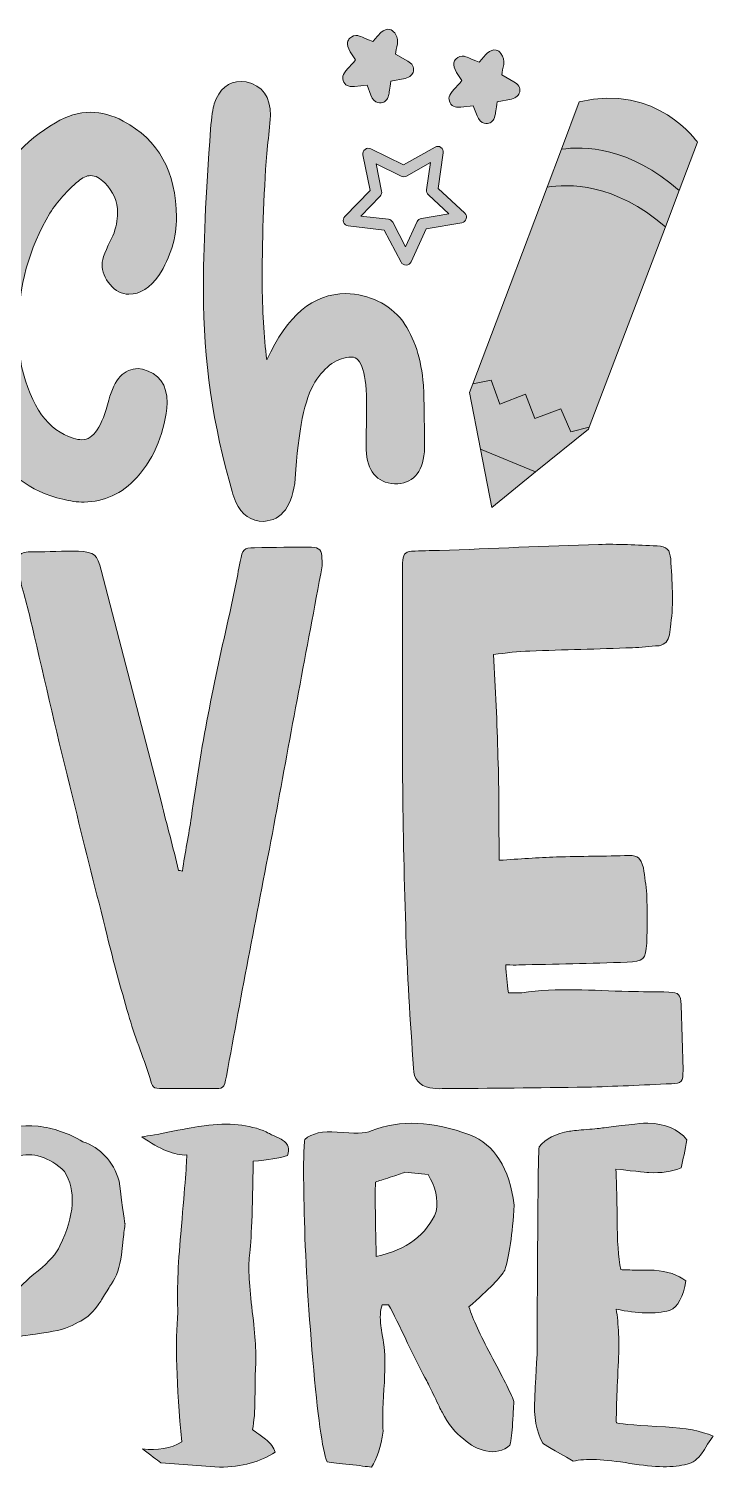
# Model space of a CAD drawing. Header units: inches. Extents: x 45 to 569, y -630 to -116.
# Drawn here: x 325 to 569, y -630 to -116 of the extents above; entities that cross this region are included whole.
import ezdxf

# ---------------------------------------------------------------- set-up
doc = ezdxf.new("R2010")
doc.units = ezdxf.units.IN
doc.header["$MEASUREMENT"] = 0
doc.layers.add('Layer 1', color=7, linetype='Continuous')

# ---------------------------------------------------------------- blocks, each defined once
blk = doc.blocks.new('block 3')
at = {"layer": 'Layer 1', "true_color": 0x231f20}
h = blk.add_hatch(color=250, dxfattribs=at)
h.dxf.hatch_style = 2
edge = h.paths.add_edge_path()
edge.add_spline(control_points=[(455.17, -278.16), (448.78, -277.64), (445.4, -273.57), (445.03, -265.96), (445.03, -265.96), (445.22, -250.6), (445.22, -250.6), (445.22, -238.79), (443.43, -232.89), (439.87, -232.89), (434.83, -233.02), (430.47, -236), (426.78, -241.84), (423.09, -247.68), (420.76, -259.13), (419.77, -276.19), (418.79, -286.03), (415.04, -291.15), (408.53, -291.54), (403.98, -291.54), (400.66, -289.25), (398.57, -284.65), (397.95, -283.47), (397.53, -282.23), (397.28, -280.92), (390.4, -257.56), (386.96, -233.81), (386.96, -209.66), (386.96, -194.04), (387.81, -174.69), (389.54, -151.59), (389.91, -147), (390.33, -143.98), (390.83, -142.54), (392.67, -137.16), (395.87, -134.46), (400.42, -134.46), (400.42, -134.46), (402.26, -134.66), (402.26, -134.66), (408.03, -135.98), (410.92, -139.98), (410.92, -146.67), (410.68, -150.34), (410.31, -153.95), (409.82, -157.5), (408.59, -172.19), (407.97, -188.2), (407.97, -205.52), (407.97, -216.15), (408.53, -225.6), (409.63, -233.87), (416.76, -218.12), (426.16, -210.25), (437.84, -210.25), (446.32, -210.51), (453.08, -213.79), (458.12, -220.09), (462.3, -226), (464.76, -233.61), (465.5, -242.92), (465.74, -247.65), (465.87, -255.59), (465.87, -266.74), (465.13, -274.35), (461.56, -278.16), (455.17, -278.16)], knot_values=[0, 0, 0, 0, 1, 1, 1, 2, 2, 2, 3, 3, 3, 4, 4, 4, 5, 5, 5, 6, 6, 6, 7, 7, 7, 8, 8, 8, 9, 9, 9, 10, 10, 10, 11, 11, 11, 12, 12, 12, 13, 13, 13, 14, 14, 14, 15, 15, 15, 16, 16, 16, 17, 17, 17, 18, 18, 18, 19, 19, 19, 20, 20, 20, 21, 21, 21, 22, 22, 22, 22], degree=3, periodic=1)
h = blk.add_hatch(color=250, dxfattribs=at)
h.dxf.hatch_style = 2
edge = h.paths.add_edge_path()
edge.add_spline(control_points=[(344.37, -284.65), (341.91, -284.65), (339.39, -284.33), (336.81, -283.67), (325.13, -280.92), (316.09, -274.09), (309.71, -263.2), (302.94, -250.87), (299.57, -236.95), (299.57, -221.47), (300.67, -186.04), (312.22, -161.96), (334.23, -149.23), (338.28, -146.74), (342.46, -145.49), (346.76, -145.49), (350.57, -145.49), (354.44, -146.54), (358.38, -148.64), (370.92, -155.33), (377.24, -166.75), (377.37, -182.89), (377.37, -190.24), (375.28, -197.19), (371.1, -203.75), (367.9, -208.22), (364.34, -210.45), (360.41, -210.45), (357.83, -210.45), (355.58, -209.3), (353.68, -207), (351.77, -204.71), (350.82, -202.31), (350.82, -199.82), (350.82, -197.85), (352.11, -194.44), (354.69, -189.58), (355.8, -186.7), (356.35, -184), (356.35, -181.51), (356.35, -177.31), (354.81, -173.7), (351.74, -170.68), (350.14, -168.98), (348.48, -168.12), (346.76, -168.12), (345.29, -168.12), (343.81, -168.78), (342.34, -170.09), (338.4, -173.38), (335.02, -177.18), (332.2, -181.51), (324.7, -194.24), (320.95, -207.76), (320.95, -222.06), (320.95, -226.78), (321.32, -231.51), (322.06, -236.23), (325.5, -250.67), (331.64, -259.2), (340.49, -261.82), (341.6, -262.21), (342.64, -262.41), (343.63, -262.41), (347.68, -262.41), (350.88, -257.69), (353.22, -248.24), (355.18, -240.76), (358.68, -237.02), (363.72, -237.02), (363.72, -237.02), (365.2, -237.22), (365.2, -237.22), (371.1, -238.66), (374.05, -242.66), (374.05, -249.22), (373.31, -259.46), (369.75, -268.32), (363.36, -275.8), (357.83, -281.7), (351.49, -284.65), (344.37, -284.65)], knot_values=[0, 0, 0, 0, 1, 1, 1, 2, 2, 2, 3, 3, 3, 4, 4, 4, 5, 5, 5, 6, 6, 6, 7, 7, 7, 8, 8, 8, 9, 9, 9, 10, 10, 10, 11, 11, 11, 12, 12, 12, 13, 13, 13, 14, 14, 14, 15, 15, 15, 16, 16, 16, 17, 17, 17, 18, 18, 18, 19, 19, 19, 20, 20, 20, 21, 21, 21, 22, 22, 22, 23, 23, 23, 24, 24, 24, 25, 25, 25, 26, 26, 26, 27, 27, 27, 27], degree=3, periodic=1)
at = {"layer": 'Layer 1', "lineweight": 0}
for points, knots in [([(455.17, -278.16), (448.78, -277.64), (445.4, -273.57), (445.03, -265.96), (445.03, -265.96), (445.22, -250.6), (445.22, -250.6), (445.22, -238.79), (443.43, -232.89), (439.87, -232.89), (434.83, -233.02), (430.47, -236), (426.78, -241.84), (423.09, -247.68), (420.76, -259.13), (419.77, -276.19), (418.79, -286.03), (415.04, -291.15), (408.53, -291.54), (403.98, -291.54), (400.66, -289.25), (398.57, -284.65), (397.95, -283.47), (397.53, -282.23), (397.28, -280.92), (390.4, -257.56), (386.96, -233.81), (386.96, -209.66), (386.96, -194.04), (387.81, -174.69), (389.54, -151.59), (389.91, -147), (390.33, -143.98), (390.83, -142.54), (392.67, -137.16), (395.87, -134.46), (400.42, -134.46), (400.42, -134.46), (402.26, -134.66), (402.26, -134.66), (408.03, -135.98), (410.92, -139.98), (410.92, -146.67), (410.68, -150.34), (410.31, -153.95), (409.82, -157.5), (408.59, -172.19), (407.97, -188.2), (407.97, -205.52), (407.97, -216.15), (408.53, -225.6), (409.63, -233.87), (416.76, -218.12), (426.16, -210.25), (437.84, -210.25), (446.32, -210.51), (453.08, -213.79), (458.12, -220.09), (462.3, -226), (464.76, -233.61), (465.5, -242.92), (465.74, -247.65), (465.87, -255.59), (465.87, -266.74), (465.13, -274.35), (461.56, -278.16), (455.17, -278.16)], [0, 0, 0, 0, 1, 1, 1, 2, 2, 2, 3, 3, 3, 4, 4, 4, 5, 5, 5, 6, 6, 6, 7, 7, 7, 8, 8, 8, 9, 9, 9, 10, 10, 10, 11, 11, 11, 12, 12, 12, 13, 13, 13, 14, 14, 14, 15, 15, 15, 16, 16, 16, 17, 17, 17, 18, 18, 18, 19, 19, 19, 20, 20, 20, 21, 21, 21, 22, 22, 22, 22]), ([(344.37, -284.65), (341.91, -284.65), (339.39, -284.33), (336.81, -283.67), (325.13, -280.92), (316.09, -274.09), (309.71, -263.2), (302.94, -250.87), (299.57, -236.95), (299.57, -221.47), (300.67, -186.04), (312.22, -161.96), (334.23, -149.23), (338.28, -146.74), (342.46, -145.49), (346.76, -145.49), (350.57, -145.49), (354.44, -146.54), (358.38, -148.64), (370.92, -155.33), (377.24, -166.75), (377.37, -182.89), (377.37, -190.24), (375.28, -197.19), (371.1, -203.75), (367.9, -208.22), (364.34, -210.45), (360.41, -210.45), (357.83, -210.45), (355.58, -209.3), (353.68, -207), (351.77, -204.71), (350.82, -202.31), (350.82, -199.82), (350.82, -197.85), (352.11, -194.44), (354.69, -189.58), (355.8, -186.7), (356.35, -184), (356.35, -181.51), (356.35, -177.31), (354.81, -173.7), (351.74, -170.68), (350.14, -168.98), (348.48, -168.12), (346.76, -168.12), (345.29, -168.12), (343.81, -168.78), (342.34, -170.09), (338.4, -173.38), (335.02, -177.18), (332.2, -181.51), (324.7, -194.24), (320.95, -207.76), (320.95, -222.06), (320.95, -226.78), (321.32, -231.51), (322.06, -236.23), (325.5, -250.67), (331.64, -259.2), (340.49, -261.82), (341.6, -262.21), (342.64, -262.41), (343.63, -262.41), (347.68, -262.41), (350.88, -257.69), (353.22, -248.24), (355.18, -240.76), (358.68, -237.02), (363.72, -237.02), (363.72, -237.02), (365.2, -237.22), (365.2, -237.22), (371.1, -238.66), (374.05, -242.66), (374.05, -249.22), (373.31, -259.46), (369.75, -268.32), (363.36, -275.8), (357.83, -281.7), (351.49, -284.65), (344.37, -284.65)], [0, 0, 0, 0, 1, 1, 1, 2, 2, 2, 3, 3, 3, 4, 4, 4, 5, 5, 5, 6, 6, 6, 7, 7, 7, 8, 8, 8, 9, 9, 9, 10, 10, 10, 11, 11, 11, 12, 12, 12, 13, 13, 13, 14, 14, 14, 15, 15, 15, 16, 16, 16, 17, 17, 17, 18, 18, 18, 19, 19, 19, 20, 20, 20, 21, 21, 21, 22, 22, 22, 23, 23, 23, 24, 24, 24, 25, 25, 25, 26, 26, 26, 27, 27, 27, 27])]:
    blk.add_open_spline(points, degree=3, knots=knots, dxfattribs=at)
blk = doc.blocks.new('block 4')
at = {"layer": 'Layer 1', "true_color": 0x00a550}
h = blk.add_hatch(color=114, dxfattribs=at)
h.dxf.hatch_style = 2
edge = h.paths.add_edge_path()
edge.add_spline(control_points=[(359.04, -542.29), (358.84, -543.58), (358.57, -545.44), (358.36, -547.8), (358.36, -547.8), (357.74, -553.38), (357.74, -553.38), (357.13, -557.75), (355.96, -561.26), (354.19, -563.76), (353.84, -564.19), (353.02, -565.48), (351.72, -567.7), (350.7, -569.35), (349.88, -570.63), (349.12, -571.64), (347, -574.5), (344.74, -576.43), (342.28, -577.43), (339.68, -579.08), (336.19, -580.3), (331.74, -580.94), (324.56, -582.01), (320.93, -582.59), (320.73, -582.59), (321.75, -596.33), (321, -610.36), (318.61, -624.75), (309.23, -629.11), (301.16, -630.26), (294.52, -628.11), (294.66, -625.75), (293.77, -622.74), (291.92, -619.09), (291.92, -619.09), (291.79, -590.53), (291.79, -590.53), (292.2, -567.91), (293.02, -544.29), (294.32, -519.67), (294.39, -517.59), (295.34, -515.59), (297.06, -513.59), (297.06, -513.59), (299.52, -511.08), (299.52, -511.08), (299.52, -511.08), (301.98, -508.72), (301.98, -508.72), (301.98, -508.72), (311.7, -510.72), (311.7, -510.72), (316.55, -507.93), (321.96, -506.86), (327.98, -507.5), (333.39, -508.07), (338.72, -509.93), (343.92, -513.01), (350.29, -515.16), (354.67, -519.81), (356.92, -527.04), (358.22, -537.49), (358.98, -542.58), (359.04, -542.29)], knot_values=[0, 0, 0, 0, 1, 1, 1, 2, 2, 2, 3, 3, 3, 4, 4, 4, 5, 5, 5, 6, 6, 6, 7, 7, 7, 8, 8, 8, 9, 9, 9, 10, 10, 10, 11, 11, 11, 12, 12, 12, 13, 13, 13, 14, 14, 14, 15, 15, 15, 16, 16, 16, 17, 17, 17, 18, 18, 18, 19, 19, 19, 20, 20, 20, 21, 21, 21, 21], degree=3, periodic=1)
edge = h.paths.add_edge_path()
edge.add_spline(control_points=[(337.42, -523.61), (331.95, -518.38), (326.2, -516.59), (320.25, -518.24), (319.16, -524.18), (318.81, -532.34), (319.29, -542.65), (319.84, -554.6), (319.91, -562.76), (319.57, -567.13), (320.87, -565.27), (323.67, -562.55), (328.05, -559.04), (331.95, -555.89), (334.48, -552.95), (335.78, -550.23), (341.05, -539.28), (341.6, -530.41), (337.42, -523.61)], knot_values=[0, 0, 0, 0, 1, 1, 1, 2, 2, 2, 3, 3, 3, 4, 4, 4, 5, 5, 5, 6, 6, 6, 6], degree=3, periodic=1)
h = blk.add_hatch(color=114, dxfattribs=at)
h.dxf.hatch_style = 2
edge = h.paths.add_edge_path()
edge.add_spline(control_points=[(387.3, -507.29), (395.99, -506.14), (403.38, -506.86), (409.41, -509.51), (409.95, -509.86), (410.91, -510.29), (412.28, -510.94), (413.65, -511.58), (414.6, -512.08), (415.22, -512.44), (417.34, -513.8), (417.89, -515.66), (416.93, -517.95), (414.13, -518.88), (410.02, -519.53), (404.75, -519.96), (404.55, -537.35), (404.07, -548.59), (403.38, -553.67), (402.97, -558.11), (403.32, -564.76), (404.41, -573.57), (405.57, -582.44), (405.92, -589.1), (405.57, -593.54), (405.5, -594.61), (405.44, -598.33), (405.37, -604.71), (405.37, -609.21), (405.09, -612.87), (404.48, -615.73), (404.96, -616.16), (405.78, -616.73), (406.8, -617.45), (406.8, -617.45), (409.13, -619.16), (409.13, -619.16), (410.91, -620.6), (412.07, -622.17), (412.62, -623.82), (407.35, -627.32), (400.72, -629.11), (392.71, -629.19), (392.71, -629.19), (371.84, -627.61), (371.84, -627.61), (370.34, -626.54), (368.15, -624.89), (365.21, -622.67), (370.61, -623.39), (375.33, -622.53), (379.23, -620.17), (377.38, -599.62), (376.91, -584.23), (377.86, -574), (377.52, -566.77), (377.86, -557.39), (378.89, -545.87), (380.19, -531.05), (380.94, -521.67), (381.08, -517.74), (376.77, -517.95), (371.43, -515.8), (365, -511.22), (367.39, -510.94), (371.09, -510.29), (376.08, -509.29), (381.01, -508.29), (384.77, -507.64), (387.3, -507.29)], knot_values=[0, 0, 0, 0, 1, 1, 1, 2, 2, 2, 3, 3, 3, 4, 4, 4, 5, 5, 5, 6, 6, 6, 7, 7, 7, 8, 8, 8, 9, 9, 9, 10, 10, 10, 11, 11, 11, 12, 12, 12, 13, 13, 13, 14, 14, 14, 15, 15, 15, 16, 16, 16, 17, 17, 17, 18, 18, 18, 19, 19, 19, 20, 20, 20, 21, 21, 21, 22, 22, 22, 23, 23, 23, 23], degree=3, periodic=1)
h = blk.add_hatch(color=114, dxfattribs=at)
h.dxf.hatch_style = 2
edge = h.paths.add_edge_path()
edge.add_spline(control_points=[(497.87, -535.63), (497.26, -546.15), (496.1, -553.88), (494.52, -558.82), (493.22, -561.26), (488.98, -565.62), (481.73, -571.99), (483.16, -576.36), (485.76, -582.01), (489.53, -589.03), (493.7, -596.83), (496.51, -602.42), (497.81, -605.71), (497.74, -606.64), (497.53, -609.21), (497.33, -613.58), (497.19, -616.8), (496.85, -619.38), (496.37, -621.31), (493.97, -623.39), (491.17, -624.1), (487.82, -623.39), (485.01, -622.82), (482.27, -621.38), (479.74, -619.09), (476.94, -617.02), (474.41, -613.87), (472.15, -609.57), (471.6, -608.57), (470.71, -606.71), (469.41, -603.99), (468.32, -601.63), (467.43, -599.77), (466.67, -598.41), (465.03, -595.47), (462.77, -590.96), (459.83, -584.88), (457.03, -578.79), (454.77, -574.21), (453.06, -571.28), (453.06, -571.28), (450.8, -571.28), (450.8, -571.28), (450.05, -573.28), (449.91, -575.79), (450.32, -578.72), (450.39, -579.51), (450.6, -580.73), (450.94, -582.52), (451.21, -584.16), (451.42, -585.38), (451.49, -586.31), (451.83, -589.82), (451.83, -594.83), (451.42, -601.34), (450.94, -608.28), (450.87, -613.29), (451.08, -616.37), (450.25, -622.03), (448.89, -626.32), (446.97, -629.19), (445.26, -628.97), (442.66, -628.61), (439.03, -628.25), (435.54, -627.9), (432.94, -627.61), (431.1, -627.32), (429.39, -622.89), (427.74, -610.79), (426.03, -590.96), (424.32, -571.13), (423.3, -553.67), (422.95, -538.5), (422.61, -523.32), (422.68, -514.59), (423.16, -512.23), (425.69, -509.93), (429.59, -509.08), (434.72, -509.58), (440.67, -510.15), (444.78, -510.01), (446.9, -509.15), (457.1, -505.07), (468.8, -505.57), (482.07, -510.58), (490.9, -514.01), (496.16, -522.39), (497.87, -535.63)], knot_values=[0, 0, 0, 0, 1, 1, 1, 2, 2, 2, 3, 3, 3, 4, 4, 4, 5, 5, 5, 6, 6, 6, 7, 7, 7, 8, 8, 8, 9, 9, 9, 10, 10, 10, 11, 11, 11, 12, 12, 12, 13, 13, 13, 14, 14, 14, 15, 15, 15, 16, 16, 16, 17, 17, 17, 18, 18, 18, 19, 19, 19, 20, 20, 20, 21, 21, 21, 22, 22, 22, 23, 23, 23, 24, 24, 24, 25, 25, 25, 26, 26, 26, 27, 27, 27, 28, 28, 28, 29, 29, 29, 29], degree=3, periodic=1)
edge = h.paths.add_edge_path()
edge.add_spline(control_points=[(470.1, -537.92), (470.78, -533.41), (469.82, -528.97), (467.15, -524.75), (467.15, -524.75), (458.88, -523.89), (458.88, -523.89), (457.64, -524.39), (455.93, -524.97), (453.67, -525.68), (451.14, -526.47), (449.43, -527.04), (448.41, -527.4), (448.2, -530.33), (448.27, -539.21), (448.68, -554.03), (459.63, -551.52), (466.74, -546.15), (470.1, -537.92)], knot_values=[0, 0, 0, 0, 1, 1, 1, 2, 2, 2, 3, 3, 3, 4, 4, 4, 5, 5, 5, 6, 6, 6, 6], degree=3, periodic=1)
h = blk.add_hatch(color=114, dxfattribs=at)
h.dxf.hatch_style = 2
edge = h.paths.add_edge_path()
edge.add_spline(control_points=[(523.81, -508.65), (526.62, -508.43), (528.67, -508.22), (529.97, -508), (539.34, -506.86), (544.61, -506.28), (545.64, -506.36), (551.66, -506.5), (556.31, -508.5), (559.53, -512.3), (558.84, -516.09), (558.16, -519.38), (557.47, -522.32), (554.26, -523.68), (550.42, -524.25), (545.91, -524.04), (545.98, -524.04), (542.01, -523.61), (534.14, -522.82), (534.42, -525.75), (534.55, -531.7), (534.62, -540.79), (534.62, -548.23), (535.03, -554.17), (535.92, -558.68), (537.29, -558.75), (539.27, -558.82), (541.8, -558.82), (544.61, -558.82), (546.66, -558.82), (547.83, -558.89), (552.61, -559.18), (556.38, -560.47), (559.11, -562.69), (558.29, -568.42), (556.38, -571.92), (553.37, -573.21), (548.3, -574.57), (541.94, -574.43), (534.28, -572.78), (535.17, -577.86), (535.44, -584.59), (535.03, -592.97), (534.48, -603.78), (534.28, -610.58), (534.35, -613.37), (536.74, -613.87), (542.62, -614.3), (551.86, -614.8), (559.05, -615.16), (564.72, -616.3), (568.9, -618.09), (568.42, -618.74), (567.74, -619.74), (566.91, -621.03), (566.03, -622.53), (565.34, -623.53), (565, -624.03), (563.36, -626.32), (561.58, -627.68), (559.59, -628.11), (554.94, -629.4), (548.17, -629.33), (539.2, -627.83), (530.04, -626.32), (523.26, -626.04), (518.95, -627.04), (512.04, -623.1), (508.42, -621.03), (508.07, -620.67), (505.82, -616.59), (504.86, -611.22), (505.2, -604.56), (505.82, -593.47), (506.09, -587.96), (506.09, -587.88), (506.23, -542.29), (506.43, -517.88), (506.77, -514.8), (509.17, -511.87), (512.73, -510.08), (517.58, -509.29), (518.88, -509.08), (521, -508.86), (523.81, -508.65)], knot_values=[0, 0, 0, 0, 1, 1, 1, 2, 2, 2, 3, 3, 3, 4, 4, 4, 5, 5, 5, 6, 6, 6, 7, 7, 7, 8, 8, 8, 9, 9, 9, 10, 10, 10, 11, 11, 11, 12, 12, 12, 13, 13, 13, 14, 14, 14, 15, 15, 15, 16, 16, 16, 17, 17, 17, 18, 18, 18, 19, 19, 19, 20, 20, 20, 21, 21, 21, 22, 22, 22, 23, 23, 23, 24, 24, 24, 25, 25, 25, 26, 26, 26, 27, 27, 27, 28, 28, 28, 28], degree=3, periodic=1)
at = {"layer": 'Layer 1', "lineweight": 0}
for points, knots in [([(359.04, -542.29), (358.84, -543.58), (358.57, -545.44), (358.36, -547.8), (358.36, -547.8), (357.74, -553.38), (357.74, -553.38), (357.13, -557.75), (355.96, -561.26), (354.19, -563.76), (353.84, -564.19), (353.02, -565.48), (351.72, -567.7), (350.7, -569.35), (349.88, -570.63), (349.12, -571.64), (347, -574.5), (344.74, -576.43), (342.28, -577.43), (339.68, -579.08), (336.19, -580.3), (331.74, -580.94), (324.56, -582.01), (320.93, -582.59), (320.73, -582.59), (321.75, -596.33), (321, -610.36), (318.61, -624.75), (309.23, -629.11), (301.16, -630.26), (294.52, -628.11), (294.66, -625.75), (293.77, -622.74), (291.92, -619.09), (291.92, -619.09), (291.79, -590.53), (291.79, -590.53), (292.2, -567.91), (293.02, -544.29), (294.32, -519.67), (294.39, -517.59), (295.34, -515.59), (297.06, -513.59), (297.06, -513.59), (299.52, -511.08), (299.52, -511.08), (299.52, -511.08), (301.98, -508.72), (301.98, -508.72), (301.98, -508.72), (311.7, -510.72), (311.7, -510.72), (316.55, -507.93), (321.96, -506.86), (327.98, -507.5), (333.39, -508.07), (338.72, -509.93), (343.92, -513.01), (350.29, -515.16), (354.67, -519.81), (356.92, -527.04), (358.22, -537.49), (358.98, -542.58), (359.04, -542.29)], [0, 0, 0, 0, 1, 1, 1, 2, 2, 2, 3, 3, 3, 4, 4, 4, 5, 5, 5, 6, 6, 6, 7, 7, 7, 8, 8, 8, 9, 9, 9, 10, 10, 10, 11, 11, 11, 12, 12, 12, 13, 13, 13, 14, 14, 14, 15, 15, 15, 16, 16, 16, 17, 17, 17, 18, 18, 18, 19, 19, 19, 20, 20, 20, 21, 21, 21, 21]), ([(387.3, -507.29), (395.99, -506.14), (403.38, -506.86), (409.41, -509.51), (409.95, -509.86), (410.91, -510.29), (412.28, -510.94), (413.65, -511.58), (414.6, -512.08), (415.22, -512.44), (417.34, -513.8), (417.89, -515.66), (416.93, -517.95), (414.13, -518.88), (410.02, -519.53), (404.75, -519.96), (404.55, -537.35), (404.07, -548.59), (403.38, -553.67), (402.97, -558.11), (403.32, -564.76), (404.41, -573.57), (405.57, -582.44), (405.92, -589.1), (405.57, -593.54), (405.5, -594.61), (405.44, -598.33), (405.37, -604.71), (405.37, -609.21), (405.09, -612.87), (404.48, -615.73), (404.96, -616.16), (405.78, -616.73), (406.8, -617.45), (406.8, -617.45), (409.13, -619.16), (409.13, -619.16), (410.91, -620.6), (412.07, -622.17), (412.62, -623.82), (407.35, -627.32), (400.72, -629.11), (392.71, -629.19), (392.71, -629.19), (371.84, -627.61), (371.84, -627.61), (370.34, -626.54), (368.15, -624.89), (365.21, -622.67), (370.61, -623.39), (375.33, -622.53), (379.23, -620.17), (377.38, -599.62), (376.91, -584.23), (377.86, -574), (377.52, -566.77), (377.86, -557.39), (378.89, -545.87), (380.19, -531.05), (380.94, -521.67), (381.08, -517.74), (376.77, -517.95), (371.43, -515.8), (365, -511.22), (367.39, -510.94), (371.09, -510.29), (376.08, -509.29), (381.01, -508.29), (384.77, -507.64), (387.3, -507.29)], [0, 0, 0, 0, 1, 1, 1, 2, 2, 2, 3, 3, 3, 4, 4, 4, 5, 5, 5, 6, 6, 6, 7, 7, 7, 8, 8, 8, 9, 9, 9, 10, 10, 10, 11, 11, 11, 12, 12, 12, 13, 13, 13, 14, 14, 14, 15, 15, 15, 16, 16, 16, 17, 17, 17, 18, 18, 18, 19, 19, 19, 20, 20, 20, 21, 21, 21, 22, 22, 22, 23, 23, 23, 23]), ([(497.87, -535.63), (497.26, -546.15), (496.1, -553.88), (494.52, -558.82), (493.22, -561.26), (488.98, -565.62), (481.73, -571.99), (483.16, -576.36), (485.76, -582.01), (489.53, -589.03), (493.7, -596.83), (496.51, -602.42), (497.81, -605.71), (497.74, -606.64), (497.53, -609.21), (497.33, -613.58), (497.19, -616.8), (496.85, -619.38), (496.37, -621.31), (493.97, -623.39), (491.17, -624.1), (487.82, -623.39), (485.01, -622.82), (482.27, -621.38), (479.74, -619.09), (476.94, -617.02), (474.41, -613.87), (472.15, -609.57), (471.6, -608.57), (470.71, -606.71), (469.41, -603.99), (468.32, -601.63), (467.43, -599.77), (466.67, -598.41), (465.03, -595.47), (462.77, -590.96), (459.83, -584.88), (457.03, -578.79), (454.77, -574.21), (453.06, -571.28), (453.06, -571.28), (450.8, -571.28), (450.8, -571.28), (450.05, -573.28), (449.91, -575.79), (450.32, -578.72), (450.39, -579.51), (450.6, -580.73), (450.94, -582.52), (451.21, -584.16), (451.42, -585.38), (451.49, -586.31), (451.83, -589.82), (451.83, -594.83), (451.42, -601.34), (450.94, -608.28), (450.87, -613.29), (451.08, -616.37), (450.25, -622.03), (448.89, -626.32), (446.97, -629.19), (445.26, -628.97), (442.66, -628.61), (439.03, -628.25), (435.54, -627.9), (432.94, -627.61), (431.1, -627.32), (429.39, -622.89), (427.74, -610.79), (426.03, -590.96), (424.32, -571.13), (423.3, -553.67), (422.95, -538.5), (422.61, -523.32), (422.68, -514.59), (423.16, -512.23), (425.69, -509.93), (429.59, -509.08), (434.72, -509.58), (440.67, -510.15), (444.78, -510.01), (446.9, -509.15), (457.1, -505.07), (468.8, -505.57), (482.07, -510.58), (490.9, -514.01), (496.16, -522.39), (497.87, -535.63)], [0, 0, 0, 0, 1, 1, 1, 2, 2, 2, 3, 3, 3, 4, 4, 4, 5, 5, 5, 6, 6, 6, 7, 7, 7, 8, 8, 8, 9, 9, 9, 10, 10, 10, 11, 11, 11, 12, 12, 12, 13, 13, 13, 14, 14, 14, 15, 15, 15, 16, 16, 16, 17, 17, 17, 18, 18, 18, 19, 19, 19, 20, 20, 20, 21, 21, 21, 22, 22, 22, 23, 23, 23, 24, 24, 24, 25, 25, 25, 26, 26, 26, 27, 27, 27, 28, 28, 28, 29, 29, 29, 29]), ([(523.81, -508.65), (526.62, -508.43), (528.67, -508.22), (529.97, -508), (539.34, -506.86), (544.61, -506.28), (545.64, -506.36), (551.66, -506.5), (556.31, -508.5), (559.53, -512.3), (558.84, -516.09), (558.16, -519.38), (557.47, -522.32), (554.26, -523.68), (550.42, -524.25), (545.91, -524.04), (545.98, -524.04), (542.01, -523.61), (534.14, -522.82), (534.42, -525.75), (534.55, -531.7), (534.62, -540.79), (534.62, -548.23), (535.03, -554.17), (535.92, -558.68), (537.29, -558.75), (539.27, -558.82), (541.8, -558.82), (544.61, -558.82), (546.66, -558.82), (547.83, -558.89), (552.61, -559.18), (556.38, -560.47), (559.11, -562.69), (558.29, -568.42), (556.38, -571.92), (553.37, -573.21), (548.3, -574.57), (541.94, -574.43), (534.28, -572.78), (535.17, -577.86), (535.44, -584.59), (535.03, -592.97), (534.48, -603.78), (534.28, -610.58), (534.35, -613.37), (536.74, -613.87), (542.62, -614.3), (551.86, -614.8), (559.05, -615.16), (564.72, -616.3), (568.9, -618.09), (568.42, -618.74), (567.74, -619.74), (566.91, -621.03), (566.03, -622.53), (565.34, -623.53), (565, -624.03), (563.36, -626.32), (561.58, -627.68), (559.59, -628.11), (554.94, -629.4), (548.17, -629.33), (539.2, -627.83), (530.04, -626.32), (523.26, -626.04), (518.95, -627.04), (512.04, -623.1), (508.42, -621.03), (508.07, -620.67), (505.82, -616.59), (504.86, -611.22), (505.2, -604.56), (505.82, -593.47), (506.09, -587.96), (506.09, -587.88), (506.23, -542.29), (506.43, -517.88), (506.77, -514.8), (509.17, -511.87), (512.73, -510.08), (517.58, -509.29), (518.88, -509.08), (521, -508.86), (523.81, -508.65)], [0, 0, 0, 0, 1, 1, 1, 2, 2, 2, 3, 3, 3, 4, 4, 4, 5, 5, 5, 6, 6, 6, 7, 7, 7, 8, 8, 8, 9, 9, 9, 10, 10, 10, 11, 11, 11, 12, 12, 12, 13, 13, 13, 14, 14, 14, 15, 15, 15, 16, 16, 16, 17, 17, 17, 18, 18, 18, 19, 19, 19, 20, 20, 20, 21, 21, 21, 22, 22, 22, 23, 23, 23, 24, 24, 24, 25, 25, 25, 26, 26, 26, 27, 27, 27, 28, 28, 28, 28]), ([(337.42, -523.61), (331.95, -518.38), (326.2, -516.59), (320.25, -518.24), (319.16, -524.18), (318.81, -532.34), (319.29, -542.65), (319.84, -554.6), (319.91, -562.76), (319.57, -567.13), (320.87, -565.27), (323.67, -562.55), (328.05, -559.04), (331.95, -555.89), (334.48, -552.95), (335.78, -550.23), (341.05, -539.28), (341.6, -530.41), (337.42, -523.61)], [0, 0, 0, 0, 1, 1, 1, 2, 2, 2, 3, 3, 3, 4, 4, 4, 5, 5, 5, 6, 6, 6, 6]), ([(470.1, -537.92), (470.78, -533.41), (469.82, -528.97), (467.15, -524.75), (467.15, -524.75), (458.88, -523.89), (458.88, -523.89), (457.64, -524.39), (455.93, -524.97), (453.67, -525.68), (451.14, -526.47), (449.43, -527.04), (448.41, -527.4), (448.2, -530.33), (448.27, -539.21), (448.68, -554.03), (459.63, -551.52), (466.74, -546.15), (470.1, -537.92)], [0, 0, 0, 0, 1, 1, 1, 2, 2, 2, 3, 3, 3, 4, 4, 4, 5, 5, 5, 6, 6, 6, 6])]:
    blk.add_open_spline(points, degree=3, knots=knots, dxfattribs=at)
blk = doc.blocks.new('block 5')
at = {"layer": 'Layer 1', "true_color": 0xed1c24}
h = blk.add_hatch(color=240, dxfattribs=at)
h.dxf.hatch_style = 2
edge = h.paths.add_edge_path()
edge.add_spline(control_points=[(382.7, -397.02), (385.95, -372.53), (390.82, -348.29), (396.38, -324.29), (397.77, -317.98), (398.93, -312.16), (400.09, -305.86), (401.02, -301.5), (401.25, -301.01), (405.19, -301.01), (412.37, -300.77), (419.1, -300.77), (425.59, -300.77), (428.37, -300.77), (429.29, -301.98), (429.29, -304.89), (429.52, -306.59), (429.29, -308.28), (428.83, -310.22), (423.27, -340.29), (417.47, -370.35), (412.14, -400.17), (406.35, -429.99), (400.55, -459.82), (395.22, -489.64), (394.29, -494), (394.06, -494.25), (390.12, -494), (390.12, -494), (372.51, -494), (372.51, -494), (368.8, -494), (368.8, -493.76), (367.87, -490.12), (365.32, -482.37), (362.31, -475.09), (360.22, -467.57), (357.44, -458.12), (354.89, -448.67), (352.57, -439.45), (348.87, -423.94), (344.69, -408.66), (341.22, -393.63), (335.89, -373.02), (331.48, -352.9), (326.61, -332.29), (325.22, -326.23), (323.83, -320.41), (321.98, -314.1), (321.75, -312.65), (321.28, -310.95), (321.05, -309.25), (320.59, -303.43), (320.59, -302.22), (326.38, -302.47), (331.71, -302.47), (336.81, -301.98), (342.38, -302.22), (348.17, -302.47), (349.1, -303.43), (350.49, -309.01), (350.49, -309.01), (372.04, -391.93), (372.04, -391.93), (373.9, -399.93), (376.21, -407.93), (378.07, -416.18), (378.53, -416.18), (378.76, -416.18), (379.46, -416.42), (380.39, -409.87), (381.78, -403.33), (382.7, -397.02)], knot_values=[0, 0, 0, 0, 1, 1, 1, 2, 2, 2, 3, 3, 3, 4, 4, 4, 5, 5, 5, 6, 6, 6, 7, 7, 7, 8, 8, 8, 9, 9, 9, 10, 10, 10, 11, 11, 11, 12, 12, 12, 13, 13, 13, 14, 14, 14, 15, 15, 15, 16, 16, 16, 17, 17, 17, 18, 18, 18, 19, 19, 19, 20, 20, 20, 21, 21, 21, 22, 22, 22, 23, 23, 23, 24, 24, 24, 24], degree=3, periodic=1)
h = blk.add_hatch(color=240, dxfattribs=at)
h.dxf.hatch_style = 2
edge = h.paths.add_edge_path()
edge.add_spline(control_points=[(512.95, -411.33), (521.76, -411.09), (530.34, -411.09), (538.91, -410.84), (542.16, -410.84), (542.85, -411.57), (544.01, -415.21), (544.47, -418.36), (544.94, -421.51), (545.17, -424.66), (545.4, -430.48), (545.4, -436.3), (545.17, -442.12), (544.94, -447.94), (544.01, -448.67), (538.21, -448.91), (525.24, -449.39), (512.26, -449.63), (499.51, -449.88), (498.35, -450.12), (496.96, -449.88), (494.87, -449.88), (495.1, -453.51), (495.34, -456.18), (495.8, -459.82), (495.8, -459.82), (500.67, -459.82), (500.67, -459.82), (513.18, -457.88), (526.16, -459.09), (538.68, -459.33), (543.55, -459.57), (548.18, -459.33), (553.05, -459.57), (556.76, -459.82), (557.22, -460.3), (557.45, -464.18), (557.45, -464.18), (558.15, -487.46), (558.15, -487.46), (558.15, -491.58), (557.69, -492.3), (553.98, -492.3), (543.78, -492.79), (533.58, -493.28), (523.61, -493.52), (506.46, -493.76), (489.31, -494), (472.16, -494), (470.77, -494.25), (469.15, -494), (467.75, -493.76), (464.04, -493.03), (461.96, -490.61), (461.96, -486.73), (460.8, -469.76), (459.64, -453.03), (459.18, -436.06), (458.48, -417.39), (458.25, -398.48), (458.02, -379.81), (458.02, -379.81), (458.02, -313.13), (458.02, -313.13), (458.02, -310.71), (458.02, -308.53), (458.02, -306.35), (458.25, -303.43), (458.71, -302.47), (461.26, -302.22), (464.51, -301.98), (467.99, -301.98), (471.23, -301.98), (490.01, -301.25), (509.01, -300.28), (528.02, -299.8), (534.74, -299.55), (541.69, -300.04), (548.88, -300.28), (552.36, -300.53), (553.51, -301.74), (553.74, -304.89), (554.21, -312.89), (554.9, -320.65), (553.74, -328.16), (553.74, -329.62), (553.51, -330.83), (553.28, -332.05), (552.82, -334.23), (551.89, -335.44), (549.57, -335.92), (546.33, -336.17), (543.08, -336.65), (540.07, -336.65), (527.79, -337.13), (515.5, -337.38), (503.45, -337.86), (499.27, -337.86), (495.1, -338.59), (490.47, -339.08), (491.16, -351.2), (491.86, -363.56), (492.09, -375.69), (492.56, -387.81), (492.32, -399.93), (492.56, -412.54), (499.74, -412.05), (506.46, -411.57), (512.95, -411.33)], knot_values=[0, 0, 0, 0, 1, 1, 1, 2, 2, 2, 3, 3, 3, 4, 4, 4, 5, 5, 5, 6, 6, 6, 7, 7, 7, 8, 8, 8, 9, 9, 9, 10, 10, 10, 11, 11, 11, 12, 12, 12, 13, 13, 13, 14, 14, 14, 15, 15, 15, 16, 16, 16, 17, 17, 17, 18, 18, 18, 19, 19, 19, 20, 20, 20, 21, 21, 21, 22, 22, 22, 23, 23, 23, 24, 24, 24, 25, 25, 25, 26, 26, 26, 27, 27, 27, 28, 28, 28, 29, 29, 29, 30, 30, 30, 31, 31, 31, 32, 32, 32, 33, 33, 33, 34, 34, 34, 35, 35, 35, 36, 36, 36, 36], degree=3, periodic=1)
at = {"layer": 'Layer 1', "lineweight": 0}
for points, knots in [([(382.7, -397.02), (385.95, -372.53), (390.82, -348.29), (396.38, -324.29), (397.77, -317.98), (398.93, -312.16), (400.09, -305.86), (401.02, -301.5), (401.25, -301.01), (405.19, -301.01), (412.37, -300.77), (419.1, -300.77), (425.59, -300.77), (428.37, -300.77), (429.29, -301.98), (429.29, -304.89), (429.52, -306.59), (429.29, -308.28), (428.83, -310.22), (423.27, -340.29), (417.47, -370.35), (412.14, -400.17), (406.35, -429.99), (400.55, -459.82), (395.22, -489.64), (394.29, -494), (394.06, -494.25), (390.12, -494), (390.12, -494), (372.51, -494), (372.51, -494), (368.8, -494), (368.8, -493.76), (367.87, -490.12), (365.32, -482.37), (362.31, -475.09), (360.22, -467.57), (357.44, -458.12), (354.89, -448.67), (352.57, -439.45), (348.87, -423.94), (344.69, -408.66), (341.22, -393.63), (335.89, -373.02), (331.48, -352.9), (326.61, -332.29), (325.22, -326.23), (323.83, -320.41), (321.98, -314.1), (321.75, -312.65), (321.28, -310.95), (321.05, -309.25), (320.59, -303.43), (320.59, -302.22), (326.38, -302.47), (331.71, -302.47), (336.81, -301.98), (342.38, -302.22), (348.17, -302.47), (349.1, -303.43), (350.49, -309.01), (350.49, -309.01), (372.04, -391.93), (372.04, -391.93), (373.9, -399.93), (376.21, -407.93), (378.07, -416.18), (378.53, -416.18), (378.76, -416.18), (379.46, -416.42), (380.39, -409.87), (381.78, -403.33), (382.7, -397.02)], [0, 0, 0, 0, 1, 1, 1, 2, 2, 2, 3, 3, 3, 4, 4, 4, 5, 5, 5, 6, 6, 6, 7, 7, 7, 8, 8, 8, 9, 9, 9, 10, 10, 10, 11, 11, 11, 12, 12, 12, 13, 13, 13, 14, 14, 14, 15, 15, 15, 16, 16, 16, 17, 17, 17, 18, 18, 18, 19, 19, 19, 20, 20, 20, 21, 21, 21, 22, 22, 22, 23, 23, 23, 24, 24, 24, 24]), ([(512.95, -411.33), (521.76, -411.09), (530.34, -411.09), (538.91, -410.84), (542.16, -410.84), (542.85, -411.57), (544.01, -415.21), (544.47, -418.36), (544.94, -421.51), (545.17, -424.66), (545.4, -430.48), (545.4, -436.3), (545.17, -442.12), (544.94, -447.94), (544.01, -448.67), (538.21, -448.91), (525.24, -449.39), (512.26, -449.63), (499.51, -449.88), (498.35, -450.12), (496.96, -449.88), (494.87, -449.88), (495.1, -453.51), (495.34, -456.18), (495.8, -459.82), (495.8, -459.82), (500.67, -459.82), (500.67, -459.82), (513.18, -457.88), (526.16, -459.09), (538.68, -459.33), (543.55, -459.57), (548.18, -459.33), (553.05, -459.57), (556.76, -459.82), (557.22, -460.3), (557.45, -464.18), (557.45, -464.18), (558.15, -487.46), (558.15, -487.46), (558.15, -491.58), (557.69, -492.3), (553.98, -492.3), (543.78, -492.79), (533.58, -493.28), (523.61, -493.52), (506.46, -493.76), (489.31, -494), (472.16, -494), (470.77, -494.25), (469.15, -494), (467.75, -493.76), (464.04, -493.03), (461.96, -490.61), (461.96, -486.73), (460.8, -469.76), (459.64, -453.03), (459.18, -436.06), (458.48, -417.39), (458.25, -398.48), (458.02, -379.81), (458.02, -379.81), (458.02, -313.13), (458.02, -313.13), (458.02, -310.71), (458.02, -308.53), (458.02, -306.35), (458.25, -303.43), (458.71, -302.47), (461.26, -302.22), (464.51, -301.98), (467.99, -301.98), (471.23, -301.98), (490.01, -301.25), (509.01, -300.28), (528.02, -299.8), (534.74, -299.55), (541.69, -300.04), (548.88, -300.28), (552.36, -300.53), (553.51, -301.74), (553.74, -304.89), (554.21, -312.89), (554.9, -320.65), (553.74, -328.16), (553.74, -329.62), (553.51, -330.83), (553.28, -332.05), (552.82, -334.23), (551.89, -335.44), (549.57, -335.92), (546.33, -336.17), (543.08, -336.65), (540.07, -336.65), (527.79, -337.13), (515.5, -337.38), (503.45, -337.86), (499.27, -337.86), (495.1, -338.59), (490.47, -339.08), (491.16, -351.2), (491.86, -363.56), (492.09, -375.69), (492.56, -387.81), (492.32, -399.93), (492.56, -412.54), (499.74, -412.05), (506.46, -411.57), (512.95, -411.33)], [0, 0, 0, 0, 1, 1, 1, 2, 2, 2, 3, 3, 3, 4, 4, 4, 5, 5, 5, 6, 6, 6, 7, 7, 7, 8, 8, 8, 9, 9, 9, 10, 10, 10, 11, 11, 11, 12, 12, 12, 13, 13, 13, 14, 14, 14, 15, 15, 15, 16, 16, 16, 17, 17, 17, 18, 18, 18, 19, 19, 19, 20, 20, 20, 21, 21, 21, 22, 22, 22, 23, 23, 23, 24, 24, 24, 25, 25, 25, 26, 26, 26, 27, 27, 27, 28, 28, 28, 29, 29, 29, 30, 30, 30, 31, 31, 31, 32, 32, 32, 33, 33, 33, 34, 34, 34, 35, 35, 35, 36, 36, 36, 36])]:
    blk.add_open_spline(points, degree=3, knots=knots, dxfattribs=at)
blk = doc.blocks.new('block 7')
at = {"layer": 'Layer 1', "true_color": 0xfff100}
h = blk.add_hatch(color=2, dxfattribs=at)
h.dxf.hatch_style = 2
edge = h.paths.add_edge_path()
edge.add_spline(control_points=[(538.55, -221.42), (538.55, -221.42), (551.85, -186.42), (551.85, -186.42), (533.79, -170.58), (516.93, -171.03), (509.62, -172.26), (509.62, -172.26), (496.4, -207.25), (496.4, -207.25), (496.4, -207.25), (483.09, -242.5), (483.09, -242.5), (483.09, -242.5), (489.66, -241.09), (489.66, -241.09), (489.66, -241.09), (492.78, -249.66), (492.78, -249.66), (492.78, -249.66), (501.9, -246.13), (501.9, -246.13), (501.9, -246.13), (505.23, -254.8), (505.23, -254.8), (505.23, -254.8), (514.57, -251.36), (514.57, -251.36), (514.57, -251.36), (518.1, -259.54), (518.1, -259.54), (518.1, -259.54), (524.67, -257.93), (524.67, -257.93), (524.67, -257.93), (538.55, -221.42), (538.55, -221.42)], knot_values=[0, 0, 0, 0, 1, 1, 1, 2, 2, 2, 3, 3, 3, 4, 4, 4, 5, 5, 5, 6, 6, 6, 7, 7, 7, 8, 8, 8, 9, 9, 9, 10, 10, 10, 11, 11, 11, 12, 12, 12, 12], degree=3, periodic=1)
at = {"layer": 'Layer 1', "true_color": 0xe4b27e}
h = blk.add_hatch(color=31, dxfattribs=at)
h.dxf.hatch_style = 2
h.paths.add_polyline_path([(518.1, -259.54), (514.57, -251.36), (505.23, -254.8), (501.9, -246.13), (492.78, -249.66), (489.66, -241.09), (483.09, -242.5), (481.92, -245.6), (485.83, -265.75), (505.54, -273.88), (524.4, -258.63), (524.67, -257.93)])
at = {"layer": 'Layer 1', "lineweight": 0}
blk.add_lwpolyline([(518.1, -259.54), (514.57, -251.36), (505.23, -254.8), (501.9, -246.13), (492.78, -249.66), (489.66, -241.09), (483.09, -242.5), (481.92, -245.6), (485.83, -265.75), (505.54, -273.88), (524.4, -258.63), (524.67, -257.93), (518.1, -259.54)], dxfattribs=at)
blk.add_open_spline([(538.55, -221.42), (538.55, -221.42), (551.85, -186.42), (551.85, -186.42), (533.79, -170.58), (516.93, -171.03), (509.62, -172.26), (509.62, -172.26), (496.4, -207.25), (496.4, -207.25), (496.4, -207.25), (483.09, -242.5), (483.09, -242.5), (483.09, -242.5), (489.66, -241.09), (489.66, -241.09), (489.66, -241.09), (492.78, -249.66), (492.78, -249.66), (492.78, -249.66), (501.9, -246.13), (501.9, -246.13), (501.9, -246.13), (505.23, -254.8), (505.23, -254.8), (505.23, -254.8), (514.57, -251.36), (514.57, -251.36), (514.57, -251.36), (518.1, -259.54), (518.1, -259.54), (518.1, -259.54), (524.67, -257.93), (524.67, -257.93), (524.67, -257.93), (538.55, -221.42), (538.55, -221.42)], degree=3, knots=[0, 0, 0, 0, 1, 1, 1, 2, 2, 2, 3, 3, 3, 4, 4, 4, 5, 5, 5, 6, 6, 6, 7, 7, 7, 8, 8, 8, 9, 9, 9, 10, 10, 10, 11, 11, 11, 12, 12, 12, 12], dxfattribs=at)
blk = doc.blocks.new('block 6')
at = {"layer": 'Layer 1', "true_color": 0xec008b}
h = blk.add_hatch(color=230, dxfattribs=at)
h.dxf.hatch_style = 2
edge = h.paths.add_edge_path()
edge.add_spline(control_points=[(556.77, -173.48), (556.77, -173.48), (563.33, -156.22), (563.33, -156.22), (563.33, -156.22), (548.76, -134.97), (521.11, -141.81), (521.11, -141.81), (514.73, -158.7), (514.73, -158.7), (522.5, -157.57), (539.11, -157.68), (556.77, -173.48)], knot_values=[0, 0, 0, 0, 1, 1, 1, 2, 2, 2, 3, 3, 3, 4, 4, 4, 4], degree=3, periodic=1)
at = {"layer": 'Layer 1', "true_color": 0xbbbdc0}
h = blk.add_hatch(color=9, dxfattribs=at)
h.dxf.hatch_style = 2
edge = h.paths.add_edge_path()
edge.add_spline(control_points=[(551.85, -186.42), (551.85, -186.42), (556.77, -173.48), (556.77, -173.48), (539.11, -157.68), (522.5, -157.57), (514.73, -158.7), (514.73, -158.7), (509.62, -172.26), (509.62, -172.26), (516.93, -171.03), (533.79, -170.58), (551.85, -186.42)], knot_values=[0, 0, 0, 0, 1, 1, 1, 2, 2, 2, 3, 3, 3, 4, 4, 4, 4], degree=3, periodic=1)
at = {"layer": 'Layer 1', "true_color": 0x231f20}
h = blk.add_hatch(color=250, dxfattribs=at)
h.dxf.hatch_style = 2
h.paths.add_polyline_path([(489.86, -286.56), (505.54, -273.88), (485.83, -265.75)])
at = {"layer": 'Layer 1', "lineweight": 0}
blk.add_lwpolyline([(489.86, -286.56), (505.54, -273.88), (485.83, -265.75), (489.86, -286.56)], dxfattribs=at)
for points in [[(556.77, -173.48), (556.77, -173.48), (563.33, -156.22), (563.33, -156.22), (563.33, -156.22), (548.76, -134.97), (521.11, -141.81), (521.11, -141.81), (514.73, -158.7), (514.73, -158.7), (522.5, -157.57), (539.11, -157.68), (556.77, -173.48)], [(551.85, -186.42), (551.85, -186.42), (556.77, -173.48), (556.77, -173.48), (539.11, -157.68), (522.5, -157.57), (514.73, -158.7), (514.73, -158.7), (509.62, -172.26), (509.62, -172.26), (516.93, -171.03), (533.79, -170.58), (551.85, -186.42)]]:
    blk.add_open_spline(points, degree=3, knots=[0, 0, 0, 0, 1, 1, 1, 2, 2, 2, 3, 3, 3, 4, 4, 4, 4], dxfattribs=at)
at = {"layer": 'Layer 1'}
blk.add_blockref('block 7', (0, 0), dxfattribs=at)

msp = doc.modelspace()

# ---------------------------------------------------------------- hatches: boundary and pattern name
at = {"layer": 'Layer 1', "true_color": 0xec008b}
h = msp.add_hatch(color=230, dxfattribs=at)
h.dxf.hatch_style = 2
edge = h.paths.add_edge_path()
edge.add_spline(control_points=[(438.43, -120.43), (438.53, -119.97), (438.79, -119.53), (439.21, -119.1), (440.09, -118.21), (441.06, -117.89), (442.13, -118.13), (442.55, -118.23), (444.3, -118.95), (447.4, -120.29), (448.39, -119.11), (449.37, -118.03), (450.35, -117.04), (451.41, -116.08), (452.46, -115.71), (453.48, -115.95), (454.17, -116.1), (454.75, -116.51), (455.24, -117.19), (456.1, -118.34), (456.43, -119.64), (456.22, -121.08), (455.91, -122.46), (455.67, -123.69), (455.51, -124.77), (455.51, -124.77), (459.88, -127.21), (459.88, -127.21), (461.5, -128.14), (462.19, -129.36), (461.93, -130.86), (461.66, -132.05), (460.69, -132.89), (459.02, -133.39), (459.02, -133.39), (453.86, -134.45), (453.86, -134.45), (453.53, -136.95), (453.27, -138.62), (453.08, -139.46), (452.71, -141.1), (451.81, -141.98), (450.39, -142.1), (449.98, -142.13), (449.6, -142.1), (449.26, -142.03), (448.16, -141.78), (447.32, -140.9), (446.73, -139.41), (446.73, -139.41), (445.38, -135.85), (445.38, -135.85), (445.38, -135.85), (440.9, -136.28), (440.9, -136.28), (440.13, -136.35), (439.47, -136.32), (438.94, -136.2), (438.06, -136), (437.45, -135.51), (437.08, -134.72), (436.72, -133.94), (436.61, -133.24), (436.75, -132.63), (436.92, -131.87), (437.52, -130.96), (438.53, -129.9), (439.55, -128.85), (440.45, -127.83), (441.24, -126.84), (441.24, -126.84), (439.38, -123.89), (439.38, -123.89), (438.53, -122.54), (438.21, -121.38), (438.43, -120.43)], knot_values=[0, 0, 0, 0, 1, 1, 1, 2, 2, 2, 3, 3, 3, 4, 4, 4, 5, 5, 5, 6, 6, 6, 7, 7, 7, 8, 8, 8, 9, 9, 9, 10, 10, 10, 11, 11, 11, 12, 12, 12, 13, 13, 13, 14, 14, 14, 15, 15, 15, 16, 16, 16, 17, 17, 17, 18, 18, 18, 19, 19, 19, 20, 20, 20, 21, 21, 21, 22, 22, 22, 23, 23, 23, 24, 24, 24, 25, 25, 25, 25], degree=3, periodic=1)
at = {"layer": 'Layer 1', "true_color": 0x00a79d}
h = msp.add_hatch(color=134, dxfattribs=at)
h.dxf.hatch_style = 2
edge = h.paths.add_edge_path()
edge.add_spline(control_points=[(476.35, -127.8), (476.46, -127.34), (476.72, -126.9), (477.13, -126.47), (478.01, -125.59), (478.99, -125.26), (480.05, -125.51), (480.47, -125.6), (482.23, -126.32), (485.33, -127.66), (486.31, -126.48), (487.3, -125.4), (488.28, -124.42), (489.34, -123.45), (490.38, -123.09), (491.41, -123.32), (492.09, -123.47), (492.68, -123.89), (493.17, -124.56), (494.03, -125.72), (494.35, -127.01), (494.15, -128.45), (493.84, -129.83), (493.6, -131.06), (493.43, -132.15), (493.43, -132.15), (497.8, -134.58), (497.8, -134.58), (499.43, -135.51), (500.11, -136.73), (499.85, -138.23), (499.59, -139.42), (498.61, -140.26), (496.94, -140.77), (496.94, -140.77), (491.78, -141.83), (491.78, -141.83), (491.46, -144.32), (491.2, -145.99), (491.01, -146.83), (490.64, -148.47), (489.74, -149.35), (488.31, -149.47), (487.9, -149.5), (487.53, -149.48), (487.19, -149.4), (486.08, -149.15), (485.24, -148.27), (484.66, -146.78), (484.66, -146.78), (483.3, -143.22), (483.3, -143.22), (483.3, -143.22), (478.83, -143.65), (478.83, -143.65), (478.05, -143.72), (477.4, -143.69), (476.86, -143.57), (475.99, -143.37), (475.37, -142.88), (475.01, -142.1), (474.65, -141.31), (474.53, -140.61), (474.67, -140), (474.84, -139.24), (475.44, -138.33), (476.46, -137.28), (477.48, -136.22), (478.38, -135.2), (479.16, -134.21), (479.16, -134.21), (477.31, -131.27), (477.31, -131.27), (476.46, -129.91), (476.14, -128.75), (476.35, -127.8)], knot_values=[0, 0, 0, 0, 1, 1, 1, 2, 2, 2, 3, 3, 3, 4, 4, 4, 5, 5, 5, 6, 6, 6, 7, 7, 7, 8, 8, 8, 9, 9, 9, 10, 10, 10, 11, 11, 11, 12, 12, 12, 13, 13, 13, 14, 14, 14, 15, 15, 15, 16, 16, 16, 17, 17, 17, 18, 18, 18, 19, 19, 19, 20, 20, 20, 21, 21, 21, 22, 22, 22, 23, 23, 23, 24, 24, 24, 25, 25, 25, 25], degree=3, periodic=1)
at = {"layer": 'Layer 1', "true_color": 0xec008b}
h = msp.add_hatch(color=230, dxfattribs=at)
h.dxf.hatch_style = 2
edge = h.paths.add_edge_path()
edge.add_spline(control_points=[(459.28, -200.06), (458.54, -200.06), (457.85, -199.65), (457.51, -198.99), (457.51, -198.99), (451.48, -187.56), (451.48, -187.56), (451.48, -187.56), (438.65, -186.06), (438.65, -186.06), (437.89, -185.97), (437.25, -185.46), (437, -184.74), (436.74, -184.02), (436.92, -183.22), (437.45, -182.68), (437.45, -182.68), (446.45, -173.41), (446.45, -173.41), (446.45, -173.41), (443.92, -160.74), (443.92, -160.74), (443.77, -159.99), (444.06, -159.23), (444.66, -158.76), (445.27, -158.3), (446.08, -158.22), (446.76, -158.55), (446.76, -158.55), (458.36, -164.25), (458.36, -164.25), (458.36, -164.25), (469.63, -157.93), (469.63, -157.93), (470.29, -157.56), (471.11, -157.6), (471.73, -158.03), (472.36, -158.46), (472.69, -159.21), (472.58, -159.96), (472.58, -159.96), (470.75, -172.75), (470.75, -172.75), (470.75, -172.75), (480.24, -181.51), (480.24, -181.51), (480.8, -182.03), (481.02, -182.82), (480.8, -183.55), (480.59, -184.28), (479.97, -184.82), (479.22, -184.95), (479.22, -184.95), (466.49, -187.16), (466.49, -187.16), (466.49, -187.16), (461.09, -198.89), (461.09, -198.89), (460.78, -199.59), (460.09, -200.04), (459.33, -200.06), (459.31, -200.06), (459.29, -200.06), (459.28, -200.06)], knot_values=[0, 0, 0, 0, 1, 1, 1, 2, 2, 2, 3, 3, 3, 4, 4, 4, 5, 5, 5, 6, 6, 6, 7, 7, 7, 8, 8, 8, 9, 9, 9, 10, 10, 10, 11, 11, 11, 12, 12, 12, 13, 13, 13, 14, 14, 14, 15, 15, 15, 16, 16, 16, 17, 17, 17, 18, 18, 18, 19, 19, 19, 20, 20, 20, 21, 21, 21, 21], degree=3, periodic=1)
edge = h.paths.add_edge_path()
edge.add_spline(control_points=[(443.14, -182.56), (443.14, -182.56), (452.99, -183.71), (452.99, -183.71), (453.64, -183.79), (454.22, -184.19), (454.52, -184.77), (454.52, -184.77), (459.15, -193.54), (459.15, -193.54), (459.15, -193.54), (463.3, -184.53), (463.3, -184.53), (463.57, -183.93), (464.13, -183.51), (464.78, -183.39), (464.78, -183.39), (474.55, -181.7), (474.55, -181.7), (474.55, -181.7), (467.26, -174.97), (467.26, -174.97), (466.78, -174.53), (466.54, -173.87), (466.64, -173.22), (466.64, -173.22), (468.05, -163.4), (468.05, -163.4), (468.05, -163.4), (459.4, -168.26), (459.4, -168.26), (458.82, -168.58), (458.13, -168.6), (457.54, -168.31), (457.54, -168.31), (448.64, -163.93), (448.64, -163.93), (448.64, -163.93), (450.58, -173.66), (450.58, -173.66), (450.71, -174.3), (450.51, -174.97), (450.05, -175.44), (450.05, -175.44), (443.14, -182.56), (443.14, -182.56)], knot_values=[0, 0, 0, 0, 1, 1, 1, 2, 2, 2, 3, 3, 3, 4, 4, 4, 5, 5, 5, 6, 6, 6, 7, 7, 7, 8, 8, 8, 9, 9, 9, 10, 10, 10, 11, 11, 11, 12, 12, 12, 13, 13, 13, 14, 14, 14, 15, 15, 15, 15], degree=3, periodic=1)

# ---------------------------------------------------------------- linework, layer by layer
at = {"layer": 'Layer 1', "lineweight": 0}
for points, knots in [([(438.43, -120.43), (438.53, -119.97), (438.79, -119.53), (439.21, -119.1), (440.09, -118.21), (441.06, -117.89), (442.13, -118.13), (442.55, -118.23), (444.3, -118.95), (447.4, -120.29), (448.39, -119.11), (449.37, -118.03), (450.35, -117.04), (451.41, -116.08), (452.46, -115.71), (453.48, -115.95), (454.17, -116.1), (454.75, -116.51), (455.24, -117.19), (456.1, -118.34), (456.43, -119.64), (456.22, -121.08), (455.91, -122.46), (455.67, -123.69), (455.51, -124.77), (455.51, -124.77), (459.88, -127.21), (459.88, -127.21), (461.5, -128.14), (462.19, -129.36), (461.93, -130.86), (461.66, -132.05), (460.69, -132.89), (459.02, -133.39), (459.02, -133.39), (453.86, -134.45), (453.86, -134.45), (453.53, -136.95), (453.27, -138.62), (453.08, -139.46), (452.71, -141.1), (451.81, -141.98), (450.39, -142.1), (449.98, -142.13), (449.6, -142.1), (449.26, -142.03), (448.16, -141.78), (447.32, -140.9), (446.73, -139.41), (446.73, -139.41), (445.38, -135.85), (445.38, -135.85), (445.38, -135.85), (440.9, -136.28), (440.9, -136.28), (440.13, -136.35), (439.47, -136.32), (438.94, -136.2), (438.06, -136), (437.45, -135.51), (437.08, -134.72), (436.72, -133.94), (436.61, -133.24), (436.75, -132.63), (436.92, -131.87), (437.52, -130.96), (438.53, -129.9), (439.55, -128.85), (440.45, -127.83), (441.24, -126.84), (441.24, -126.84), (439.38, -123.89), (439.38, -123.89), (438.53, -122.54), (438.21, -121.38), (438.43, -120.43)], [0, 0, 0, 0, 1, 1, 1, 2, 2, 2, 3, 3, 3, 4, 4, 4, 5, 5, 5, 6, 6, 6, 7, 7, 7, 8, 8, 8, 9, 9, 9, 10, 10, 10, 11, 11, 11, 12, 12, 12, 13, 13, 13, 14, 14, 14, 15, 15, 15, 16, 16, 16, 17, 17, 17, 18, 18, 18, 19, 19, 19, 20, 20, 20, 21, 21, 21, 22, 22, 22, 23, 23, 23, 24, 24, 24, 25, 25, 25, 25]), ([(476.35, -127.8), (476.46, -127.34), (476.72, -126.9), (477.13, -126.47), (478.01, -125.59), (478.99, -125.26), (480.05, -125.51), (480.47, -125.6), (482.23, -126.32), (485.33, -127.66), (486.31, -126.48), (487.3, -125.4), (488.28, -124.42), (489.34, -123.45), (490.38, -123.09), (491.41, -123.32), (492.09, -123.47), (492.68, -123.89), (493.17, -124.56), (494.03, -125.72), (494.35, -127.01), (494.15, -128.45), (493.84, -129.83), (493.6, -131.06), (493.43, -132.15), (493.43, -132.15), (497.8, -134.58), (497.8, -134.58), (499.43, -135.51), (500.11, -136.73), (499.85, -138.23), (499.59, -139.42), (498.61, -140.26), (496.94, -140.77), (496.94, -140.77), (491.78, -141.83), (491.78, -141.83), (491.46, -144.32), (491.2, -145.99), (491.01, -146.83), (490.64, -148.47), (489.74, -149.35), (488.31, -149.47), (487.9, -149.5), (487.53, -149.48), (487.19, -149.4), (486.08, -149.15), (485.24, -148.27), (484.66, -146.78), (484.66, -146.78), (483.3, -143.22), (483.3, -143.22), (483.3, -143.22), (478.83, -143.65), (478.83, -143.65), (478.05, -143.72), (477.4, -143.69), (476.86, -143.57), (475.99, -143.37), (475.37, -142.88), (475.01, -142.1), (474.65, -141.31), (474.53, -140.61), (474.67, -140), (474.84, -139.24), (475.44, -138.33), (476.46, -137.28), (477.48, -136.22), (478.38, -135.2), (479.16, -134.21), (479.16, -134.21), (477.31, -131.27), (477.31, -131.27), (476.46, -129.91), (476.14, -128.75), (476.35, -127.8)], [0, 0, 0, 0, 1, 1, 1, 2, 2, 2, 3, 3, 3, 4, 4, 4, 5, 5, 5, 6, 6, 6, 7, 7, 7, 8, 8, 8, 9, 9, 9, 10, 10, 10, 11, 11, 11, 12, 12, 12, 13, 13, 13, 14, 14, 14, 15, 15, 15, 16, 16, 16, 17, 17, 17, 18, 18, 18, 19, 19, 19, 20, 20, 20, 21, 21, 21, 22, 22, 22, 23, 23, 23, 24, 24, 24, 25, 25, 25, 25]), ([(459.28, -200.06), (458.54, -200.06), (457.85, -199.65), (457.51, -198.99), (457.51, -198.99), (451.48, -187.56), (451.48, -187.56), (451.48, -187.56), (438.65, -186.06), (438.65, -186.06), (437.89, -185.97), (437.25, -185.46), (437, -184.74), (436.74, -184.02), (436.92, -183.22), (437.45, -182.68), (437.45, -182.68), (446.45, -173.41), (446.45, -173.41), (446.45, -173.41), (443.92, -160.74), (443.92, -160.74), (443.77, -159.99), (444.06, -159.23), (444.66, -158.76), (445.27, -158.3), (446.08, -158.22), (446.76, -158.55), (446.76, -158.55), (458.36, -164.25), (458.36, -164.25), (458.36, -164.25), (469.63, -157.93), (469.63, -157.93), (470.29, -157.56), (471.11, -157.6), (471.73, -158.03), (472.36, -158.46), (472.69, -159.21), (472.58, -159.96), (472.58, -159.96), (470.75, -172.75), (470.75, -172.75), (470.75, -172.75), (480.24, -181.51), (480.24, -181.51), (480.8, -182.03), (481.02, -182.82), (480.8, -183.55), (480.59, -184.28), (479.97, -184.82), (479.22, -184.95), (479.22, -184.95), (466.49, -187.16), (466.49, -187.16), (466.49, -187.16), (461.09, -198.89), (461.09, -198.89), (460.78, -199.59), (460.09, -200.04), (459.33, -200.06), (459.31, -200.06), (459.29, -200.06), (459.28, -200.06)], [0, 0, 0, 0, 1, 1, 1, 2, 2, 2, 3, 3, 3, 4, 4, 4, 5, 5, 5, 6, 6, 6, 7, 7, 7, 8, 8, 8, 9, 9, 9, 10, 10, 10, 11, 11, 11, 12, 12, 12, 13, 13, 13, 14, 14, 14, 15, 15, 15, 16, 16, 16, 17, 17, 17, 18, 18, 18, 19, 19, 19, 20, 20, 20, 21, 21, 21, 21]), ([(443.14, -182.56), (443.14, -182.56), (452.99, -183.71), (452.99, -183.71), (453.64, -183.79), (454.22, -184.19), (454.52, -184.77), (454.52, -184.77), (459.15, -193.54), (459.15, -193.54), (459.15, -193.54), (463.3, -184.53), (463.3, -184.53), (463.57, -183.93), (464.13, -183.51), (464.78, -183.39), (464.78, -183.39), (474.55, -181.7), (474.55, -181.7), (474.55, -181.7), (467.26, -174.97), (467.26, -174.97), (466.78, -174.53), (466.54, -173.87), (466.64, -173.22), (466.64, -173.22), (468.05, -163.4), (468.05, -163.4), (468.05, -163.4), (459.4, -168.26), (459.4, -168.26), (458.82, -168.58), (458.13, -168.6), (457.54, -168.31), (457.54, -168.31), (448.64, -163.93), (448.64, -163.93), (448.64, -163.93), (450.58, -173.66), (450.58, -173.66), (450.71, -174.3), (450.51, -174.97), (450.05, -175.44), (450.05, -175.44), (443.14, -182.56), (443.14, -182.56)], [0, 0, 0, 0, 1, 1, 1, 2, 2, 2, 3, 3, 3, 4, 4, 4, 5, 5, 5, 6, 6, 6, 7, 7, 7, 8, 8, 8, 9, 9, 9, 10, 10, 10, 11, 11, 11, 12, 12, 12, 13, 13, 13, 14, 14, 14, 15, 15, 15, 15])]:
    msp.add_open_spline(points, degree=3, knots=knots, dxfattribs=at)

# ---------------------------------------------------------------- block references
at = {"layer": 'Layer 1'}
for name in ['block 3', 'block 6', 'block 5', 'block 4']:
    msp.add_blockref(name, (0, 0), dxfattribs=at)

doc.saveas('drawing.dxf')
